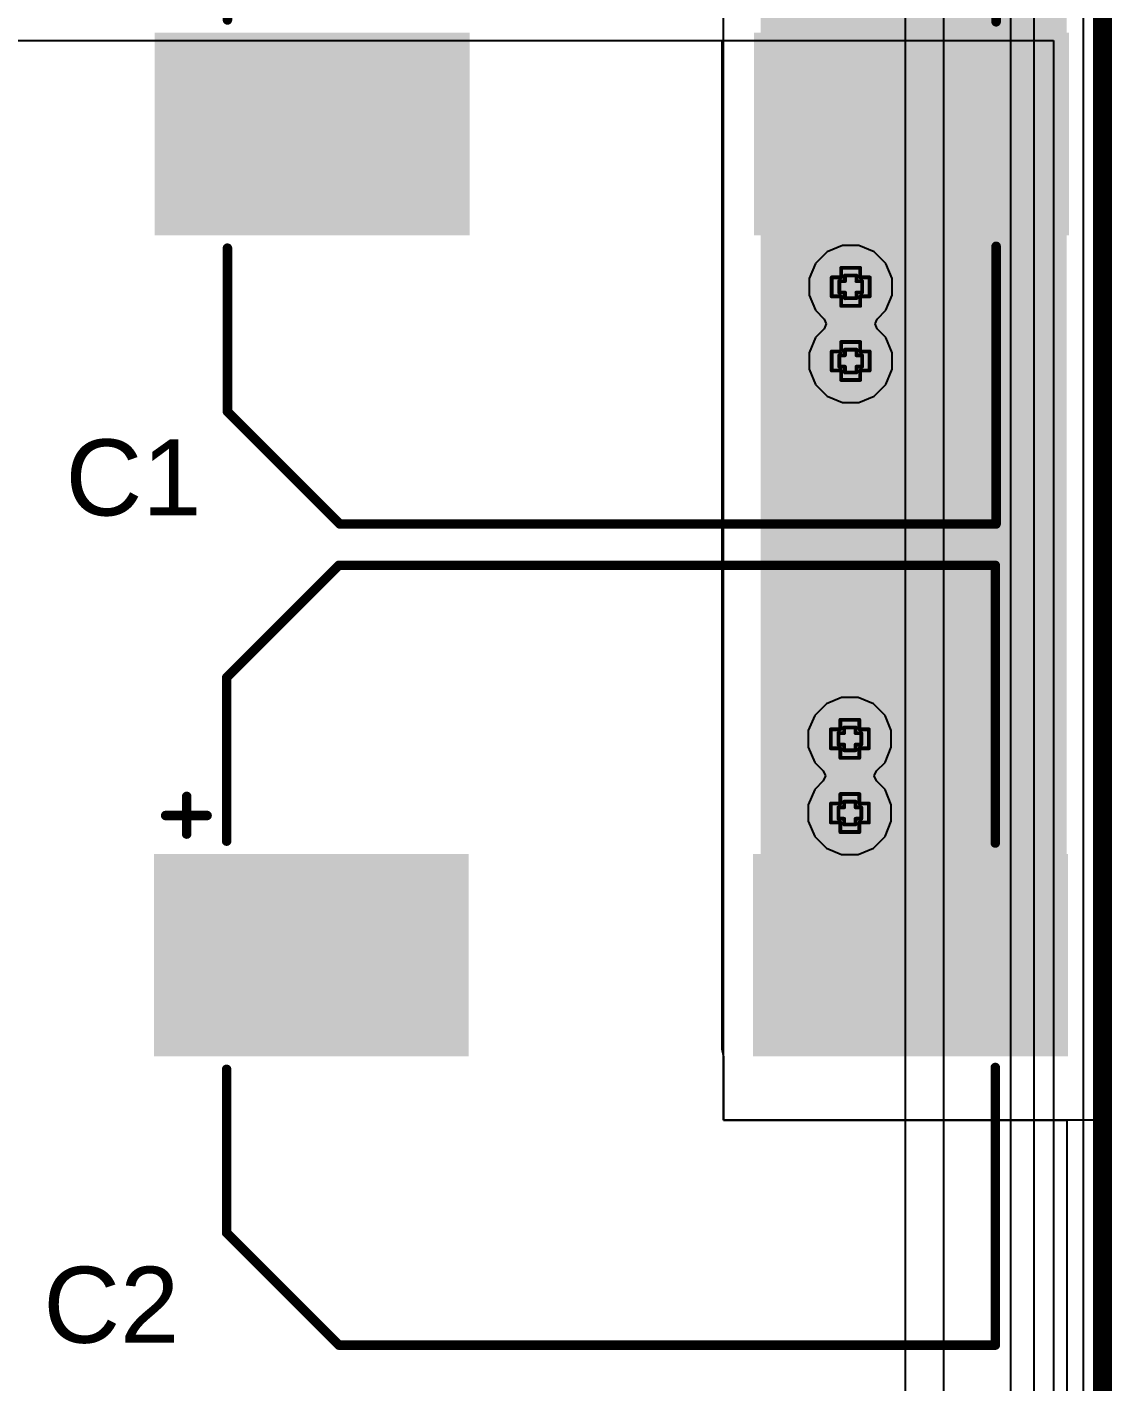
# Model space of a CAD drawing. Header units: inches. Extents: x -3 to 5259, y -3 to 5282.
# Drawn here: x 132.92 to 147.4, y 62.72 to 80.82 of the extents above; entities that cross this region are included whole.
import ezdxf

# ---------------------------------------------------------------- set-up
doc = ezdxf.new("R2010")
doc.units = ezdxf.units.IN
for name, color, linetype in [('Board Outline', 216, 'Continuous'), ('Bottom Layer', 5, 'Continuous'), ('Bottom Solder', 6, 'Continuous'), ('Drill Drawing', 1, 'Continuous'), ('Layer 1', 16, 'Continuous'), ('Layer 2', 76, 'Continuous'), ('Top Layer', 1, 'Continuous'), ('Top Overlay', 2, 'Continuous'), ('Top Paste', 8, 'Continuous'), ('Top Solder', 216, 'Continuous'), ('Via Holes', 16, 'Continuous')]:
    doc.layers.add(name, color=color, linetype=linetype)
doc.styles.add('Arial', font='', dxfattribs={"height": 0.2})
doc.styles.get('Arial').set_extended_font_data('Arial')

# ---------------------------------------------------------------- blocks, each defined once
blk = doc.blocks.new('UCD_220_F_10__D___281')
at = {"layer": 'Top Layer'}
for points in [[(-6, 1.25), (-2, 1.25), (-2, -1.25), (-6, -1.25)], [(2, 1.25), (6, 1.25), (6, -1.25), (2, -1.25)]]:
    blk.add_hatch(color=1, dxfattribs=at).paths.add_polyline_path(points)
at = {"layer": 'Top Paste'}
for points in [[(-6, 1.25), (-2, 1.25), (-2, -1.25), (-6, -1.25)], [(2, 1.25), (6, 1.25), (6, -1.25), (2, -1.25)]]:
    blk.add_hatch(color=8, dxfattribs=at).paths.add_polyline_path(points)
at = {"layer": 'Top Solder'}
for points in [[(-6.102, 1.352), (-1.898, 1.352), (-1.898, -1.352), (-6.102, -1.352)], [(1.898, 1.352), (6.102, 1.352), (6.102, -1.352), (1.898, -1.352)]]:
    blk.add_hatch(color=216, dxfattribs=at).paths.add_polyline_path(points)
at = {"layer": 'Top Overlay'}
for points in [[(-5.131, 3.708, 0.127, 0.127, 0), (-3.632, 5.207, 0.127, 0.127, 0)], [(-3.632, 5.207, 0.127, 0.127, 0), (5.131, 5.207, 0.127, 0.127, 0)], [(5.131, 1.499, 0.127, 0.127, 0), (5.131, 5.207, 0.127, 0.127, 0)], [(-5.131, 1.524, 0.127, 0.127, 0), (-5.131, 3.708, 0.127, 0.127, 0)], [(-5.664, 1.618, 0.127, 0.127, 0), (-5.664, 2.121, 0.127, 0.127, 0)], [(-5.946, 1.866, 0.127, 0.127, 0), (-5.392, 1.866, 0.127, 0.127, 0)], [(5.131, -5.207, 0.127, 0.127, 0), (5.131, -1.499, 0.127, 0.127, 0)], [(-5.131, -3.708, 0.127, 0.127, 0), (-5.131, -1.524, 0.127, 0.127, 0)], [(-5.131, -3.708, 0.127, 0.127, 0), (-3.632, -5.207, 0.127, 0.127, 0)], [(-3.632, -5.207, 0.127, 0.127, 0), (5.131, -5.207, 0.127, 0.127, 0)]]:
    blk.add_lwpolyline(points, format="xyseb", dxfattribs=at)
for points in [[(-3.664, 5.207, 0.0635, 0.0635, 1), (-3.6, 5.207, 0.0635, 0.0635, 1)], [(-3.664, 5.207, 0.0635, 0.0635, 1), (-3.6, 5.207, 0.0635, 0.0635, 1)], [(5.099, 5.207, 0.0635, 0.0635, 1), (5.163, 5.207, 0.0635, 0.0635, 1)], [(5.099, 5.207, 0.0635, 0.0635, 1), (5.163, 5.207, 0.0635, 0.0635, 1)], [(-5.163, 3.708, 0.0635, 0.0635, 1), (-5.099, 3.708, 0.0635, 0.0635, 1)], [(-5.163, 3.708, 0.0635, 0.0635, 1), (-5.099, 3.708, 0.0635, 0.0635, 1)], [(-5.696, 2.121, 0.0635, 0.0635, 1), (-5.632, 2.121, 0.0635, 0.0635, 1)], [(-5.977, 1.866, 0.0635, 0.0635, 1), (-5.914, 1.866, 0.0635, 0.0635, 1)], [(-5.424, 1.866, 0.0635, 0.0635, 1), (-5.36, 1.866, 0.0635, 0.0635, 1)], [(-5.696, 1.618, 0.0635, 0.0635, 1), (-5.632, 1.618, 0.0635, 0.0635, 1)], [(-5.163, 1.524, 0.0635, 0.0635, 1), (-5.099, 1.524, 0.0635, 0.0635, 1)], [(5.099, 1.499, 0.0635, 0.0635, 1), (5.163, 1.499, 0.0635, 0.0635, 1)], [(5.099, -1.499, 0.0635, 0.0635, 1), (5.163, -1.499, 0.0635, 0.0635, 1)], [(-5.163, -1.524, 0.0635, 0.0635, 1), (-5.099, -1.524, 0.0635, 0.0635, 1)], [(-5.163, -3.708, 0.0635, 0.0635, 1), (-5.099, -3.708, 0.0635, 0.0635, 1)], [(-5.163, -3.708, 0.0635, 0.0635, 1), (-5.099, -3.708, 0.0635, 0.0635, 1)], [(-3.664, -5.207, 0.0635, 0.0635, 1), (-3.6, -5.207, 0.0635, 0.0635, 1)], [(-3.664, -5.207, 0.0635, 0.0635, 1), (-3.6, -5.207, 0.0635, 0.0635, 1)], [(5.099, -5.207, 0.0635, 0.0635, 1), (5.163, -5.207, 0.0635, 0.0635, 1)], [(5.099, -5.207, 0.0635, 0.0635, 1), (5.163, -5.207, 0.0635, 0.0635, 1)]]:
    blk.add_lwpolyline(points, format="xyseb", close=True, dxfattribs=at)
blk = doc.blocks.new('UCD_220_F_10__D___282')
at = {"layer": 'Top Layer'}
for points in [[(-6, 1.25), (-2, 1.25), (-2, -1.25), (-6, -1.25)], [(2, 1.25), (6, 1.25), (6, -1.25), (2, -1.25)]]:
    blk.add_hatch(color=1, dxfattribs=at).paths.add_polyline_path(points)
at = {"layer": 'Top Paste'}
for points in [[(-6, 1.25), (-2, 1.25), (-2, -1.25), (-6, -1.25)], [(2, 1.25), (6, 1.25), (6, -1.25), (2, -1.25)]]:
    blk.add_hatch(color=8, dxfattribs=at).paths.add_polyline_path(points)
at = {"layer": 'Top Solder'}
for points in [[(-6.102, 1.352), (-1.898, 1.352), (-1.898, -1.352), (-6.102, -1.352)], [(1.898, 1.352), (6.102, 1.352), (6.102, -1.352), (1.898, -1.352)]]:
    blk.add_hatch(color=216, dxfattribs=at).paths.add_polyline_path(points)
at = {"layer": 'Top Overlay'}
for points in [[(-5.131, 3.708, 0.127, 0.127, 0), (-3.632, 5.207, 0.127, 0.127, 0)], [(-3.632, 5.207, 0.127, 0.127, 0), (5.131, 5.207, 0.127, 0.127, 0)], [(5.131, 1.499, 0.127, 0.127, 0), (5.131, 5.207, 0.127, 0.127, 0)], [(-5.131, 1.524, 0.127, 0.127, 0), (-5.131, 3.708, 0.127, 0.127, 0)], [(-5.664, 1.618, 0.127, 0.127, 0), (-5.664, 2.121, 0.127, 0.127, 0)], [(-5.946, 1.866, 0.127, 0.127, 0), (-5.392, 1.866, 0.127, 0.127, 0)], [(5.131, -5.207, 0.127, 0.127, 0), (5.131, -1.499, 0.127, 0.127, 0)], [(-5.131, -3.708, 0.127, 0.127, 0), (-5.131, -1.524, 0.127, 0.127, 0)], [(-5.131, -3.708, 0.127, 0.127, 0), (-3.632, -5.207, 0.127, 0.127, 0)], [(-3.632, -5.207, 0.127, 0.127, 0), (5.131, -5.207, 0.127, 0.127, 0)]]:
    blk.add_lwpolyline(points, format="xyseb", dxfattribs=at)
for points in [[(-3.664, 5.207, 0.0635, 0.0635, 1), (-3.6, 5.207, 0.0635, 0.0635, 1)], [(-3.664, 5.207, 0.0635, 0.0635, 1), (-3.6, 5.207, 0.0635, 0.0635, 1)], [(5.099, 5.207, 0.0635, 0.0635, 1), (5.163, 5.207, 0.0635, 0.0635, 1)], [(5.099, 5.207, 0.0635, 0.0635, 1), (5.163, 5.207, 0.0635, 0.0635, 1)], [(-5.163, 3.708, 0.0635, 0.0635, 1), (-5.099, 3.708, 0.0635, 0.0635, 1)], [(-5.163, 3.708, 0.0635, 0.0635, 1), (-5.099, 3.708, 0.0635, 0.0635, 1)], [(-5.696, 2.121, 0.0635, 0.0635, 1), (-5.632, 2.121, 0.0635, 0.0635, 1)], [(-5.977, 1.866, 0.0635, 0.0635, 1), (-5.914, 1.866, 0.0635, 0.0635, 1)], [(-5.424, 1.866, 0.0635, 0.0635, 1), (-5.36, 1.866, 0.0635, 0.0635, 1)], [(-5.696, 1.618, 0.0635, 0.0635, 1), (-5.632, 1.618, 0.0635, 0.0635, 1)], [(-5.163, 1.524, 0.0635, 0.0635, 1), (-5.099, 1.524, 0.0635, 0.0635, 1)], [(5.099, 1.499, 0.0635, 0.0635, 1), (5.163, 1.499, 0.0635, 0.0635, 1)], [(5.099, -1.499, 0.0635, 0.0635, 1), (5.163, -1.499, 0.0635, 0.0635, 1)], [(-5.163, -1.524, 0.0635, 0.0635, 1), (-5.099, -1.524, 0.0635, 0.0635, 1)], [(-5.163, -3.708, 0.0635, 0.0635, 1), (-5.099, -3.708, 0.0635, 0.0635, 1)], [(-5.163, -3.708, 0.0635, 0.0635, 1), (-5.099, -3.708, 0.0635, 0.0635, 1)], [(-3.664, -5.207, 0.0635, 0.0635, 1), (-3.6, -5.207, 0.0635, 0.0635, 1)], [(-3.664, -5.207, 0.0635, 0.0635, 1), (-3.6, -5.207, 0.0635, 0.0635, 1)], [(5.099, -5.207, 0.0635, 0.0635, 1), (5.163, -5.207, 0.0635, 0.0635, 1)], [(5.099, -5.207, 0.0635, 0.0635, 1), (5.163, -5.207, 0.0635, 0.0635, 1)]]:
    blk.add_lwpolyline(points, format="xyseb", close=True, dxfattribs=at)

msp = doc.modelspace()

# ---------------------------------------------------------------- hatches: boundary and pattern name
at = {"layer": 'Bottom Layer'}
h = msp.add_hatch(color=5, dxfattribs=at)
edge = h.paths.add_edge_path()
edge.add_arc((143.917, 77.348), 0.3, 0, 360)
h = msp.add_hatch(color=5, dxfattribs=at)
edge = h.paths.add_edge_path()
edge.add_arc((143.917, 76.358), 0.3, 0, 360)
h = msp.add_hatch(color=5, dxfattribs=at)
edge = h.paths.add_edge_path()
edge.add_arc((143.906, 71.312), 0.3, 0, 360)
h = msp.add_hatch(color=5, dxfattribs=at)
edge = h.paths.add_edge_path()
edge.add_arc((143.906, 70.321), 0.3, 0, 360)
at = {"layer": 'Bottom Solder'}
h = msp.add_hatch(color=6, dxfattribs=at)
edge = h.paths.add_edge_path()
edge.add_arc((143.917, 77.348), 0.402, 0, 360)
h = msp.add_hatch(color=6, dxfattribs=at)
edge = h.paths.add_edge_path()
edge.add_arc((143.917, 76.358), 0.402, 0, 360)
h = msp.add_hatch(color=6, dxfattribs=at)
edge = h.paths.add_edge_path()
edge.add_arc((143.906, 71.312), 0.402, 0, 360)
h = msp.add_hatch(color=6, dxfattribs=at)
edge = h.paths.add_edge_path()
edge.add_arc((143.906, 70.321), 0.402, 0, 360)
at = {"layer": 'Layer 1'}
h = msp.add_hatch(color=16, dxfattribs=at)
edge = h.paths.add_edge_path()
edge.add_arc((143.917, 77.348), 0.3, 0, 360)
h = msp.add_hatch(color=16, dxfattribs=at)
edge = h.paths.add_edge_path()
edge.add_arc((143.917, 76.358), 0.3, 0, 360)
h = msp.add_hatch(color=16, dxfattribs=at)
edge = h.paths.add_edge_path()
edge.add_arc((143.906, 71.312), 0.3, 0, 360)
h = msp.add_hatch(color=16, dxfattribs=at)
edge = h.paths.add_edge_path()
edge.add_arc((143.906, 70.321), 0.3, 0, 360)
at = {"layer": 'Layer 2'}
h = msp.add_hatch(color=76, dxfattribs=at)
edge = h.paths.add_edge_path()
edge.add_arc((143.917, 77.348), 0.3, 0, 360)
h = msp.add_hatch(color=76, dxfattribs=at)
edge = h.paths.add_edge_path()
edge.add_arc((143.917, 76.358), 0.3, 0, 360)
h = msp.add_hatch(color=76, dxfattribs=at)
edge = h.paths.add_edge_path()
edge.add_arc((143.906, 71.312), 0.3, 0, 360)
h = msp.add_hatch(color=76, dxfattribs=at)
edge = h.paths.add_edge_path()
edge.add_arc((143.906, 70.321), 0.3, 0, 360)
at = {"layer": 'Top Layer'}
msp.add_hatch(color=1, dxfattribs=at).paths.add_polyline_path([(142.717, 67.172), (146.802, 67.172), (146.802, 93.778), (142.717, 93.778)])
h = msp.add_hatch(color=1, dxfattribs=at)
edge = h.paths.add_edge_path()
edge.add_arc((143.917, 77.348), 0.3, 0, 360)
h = msp.add_hatch(color=1, dxfattribs=at)
edge = h.paths.add_edge_path()
edge.add_arc((143.917, 76.358), 0.3, 0, 360)
h = msp.add_hatch(color=1, dxfattribs=at)
edge = h.paths.add_edge_path()
edge.add_arc((143.906, 71.312), 0.3, 0, 360)
h = msp.add_hatch(color=1, dxfattribs=at)
edge = h.paths.add_edge_path()
edge.add_arc((143.906, 70.321), 0.3, 0, 360)
at = {"layer": 'Top Solder'}
h = msp.add_hatch(color=216, dxfattribs=at)
edge = h.paths.add_edge_path()
edge.add_arc((143.917, 77.348), 0.402, 0, 360)
h = msp.add_hatch(color=216, dxfattribs=at)
edge = h.paths.add_edge_path()
edge.add_arc((143.917, 76.358), 0.402, 0, 360)
h = msp.add_hatch(color=216, dxfattribs=at)
edge = h.paths.add_edge_path()
edge.add_arc((143.906, 71.312), 0.402, 0, 360)
h = msp.add_hatch(color=216, dxfattribs=at)
edge = h.paths.add_edge_path()
edge.add_arc((143.906, 70.321), 0.402, 0, 360)
at = {"layer": 'Via Holes'}
h = msp.add_hatch(color=7, dxfattribs=at)
edge = h.paths.add_edge_path()
edge.add_arc((143.917, 77.348), 0.15, 0, 360)
h = msp.add_hatch(color=7, dxfattribs=at)
edge = h.paths.add_edge_path()
edge.add_arc((143.917, 76.358), 0.15, 0, 360)
h = msp.add_hatch(color=7, dxfattribs=at)
edge = h.paths.add_edge_path()
edge.add_arc((143.906, 71.312), 0.15, 0, 360)
h = msp.add_hatch(color=7, dxfattribs=at)
edge = h.paths.add_edge_path()
edge.add_arc((143.906, 70.321), 0.15, 0, 360)

# ---------------------------------------------------------------- linework, layer by layer
at = {"layer": 'Board Outline'}
msp.add_lwpolyline([(147.278, -2.722, 0.254, 0.254, 0), (147.278, 107.278, 0.254, 0.254, 0)], format="xyseb", dxfattribs=at)
at = {"layer": 'Bottom Layer'}
for p, q in [((146.362, 99.407), (146.362, 5.17)), ((146.05, 99.196), (146.05, 5.375))]:
    msp.add_line(p, q, dxfattribs=at)
at = {"layer": 'Drill Drawing'}
for points in [[(143.79, 77.475, 0.0508, 0.0508, 0), (143.79, 77.602, 0.0508, 0.0508, 0)], [(143.79, 77.602, 0.0508, 0.0508, 0), (144.044, 77.602, 0.0508, 0.0508, 0)], [(144.044, 77.475, 0.0508, 0.0508, 0), (144.044, 77.602, 0.0508, 0.0508, 0)], [(143.663, 77.221, 0.0508, 0.0508, 0), (143.663, 77.475, 0.0508, 0.0508, 0)], [(143.663, 77.475, 0.0508, 0.0508, 0), (143.79, 77.475, 0.0508, 0.0508, 0)], [(143.765, 77.272, 0.0508, 0.0508, 0), (143.765, 77.425, 0.0508, 0.0508, 0)], [(143.765, 77.425, 0.0508, 0.0508, 0), (143.841, 77.425, 0.0508, 0.0508, 0)], [(143.841, 77.425, 0.0508, 0.0508, 0), (143.841, 77.501, 0.0508, 0.0508, 0)], [(143.841, 77.501, 0.0508, 0.0508, 0), (143.994, 77.501, 0.0508, 0.0508, 0)], [(143.994, 77.425, 0.0508, 0.0508, 0), (143.994, 77.501, 0.0508, 0.0508, 0)], [(143.994, 77.425, 0.0508, 0.0508, 0), (144.07, 77.425, 0.0508, 0.0508, 0)], [(144.044, 77.475, 0.0508, 0.0508, 0), (144.171, 77.475, 0.0508, 0.0508, 0)], [(144.07, 77.272, 0.0508, 0.0508, 0), (144.07, 77.425, 0.0508, 0.0508, 0)], [(144.171, 77.221, 0.0508, 0.0508, 0), (144.171, 77.475, 0.0508, 0.0508, 0)], [(143.765, 77.272, 0.0508, 0.0508, 0), (143.841, 77.272, 0.0508, 0.0508, 0)], [(143.841, 77.196, 0.0508, 0.0508, 0), (143.841, 77.272, 0.0508, 0.0508, 0)], [(143.994, 77.272, 0.0508, 0.0508, 0), (144.07, 77.272, 0.0508, 0.0508, 0)], [(143.994, 77.196, 0.0508, 0.0508, 0), (143.994, 77.272, 0.0508, 0.0508, 0)], [(143.663, 77.221, 0.0508, 0.0508, 0), (143.79, 77.221, 0.0508, 0.0508, 0)], [(143.79, 77.094, 0.0508, 0.0508, 0), (143.79, 77.221, 0.0508, 0.0508, 0)], [(143.79, 77.094, 0.0508, 0.0508, 0), (144.044, 77.094, 0.0508, 0.0508, 0)], [(143.841, 77.196, 0.0508, 0.0508, 0), (143.994, 77.196, 0.0508, 0.0508, 0)], [(144.044, 77.221, 0.0508, 0.0508, 0), (144.171, 77.221, 0.0508, 0.0508, 0)], [(144.044, 77.094, 0.0508, 0.0508, 0), (144.044, 77.221, 0.0508, 0.0508, 0)], [(143.79, 76.485, 0.0508, 0.0508, 0), (143.79, 76.612, 0.0508, 0.0508, 0)], [(143.79, 76.612, 0.0508, 0.0508, 0), (144.044, 76.612, 0.0508, 0.0508, 0)], [(144.044, 76.485, 0.0508, 0.0508, 0), (144.044, 76.612, 0.0508, 0.0508, 0)], [(143.663, 76.231, 0.0508, 0.0508, 0), (143.663, 76.485, 0.0508, 0.0508, 0)], [(143.663, 76.485, 0.0508, 0.0508, 0), (143.79, 76.485, 0.0508, 0.0508, 0)], [(143.765, 76.282, 0.0508, 0.0508, 0), (143.765, 76.434, 0.0508, 0.0508, 0)], [(143.765, 76.434, 0.0508, 0.0508, 0), (143.841, 76.434, 0.0508, 0.0508, 0)], [(143.841, 76.434, 0.0508, 0.0508, 0), (143.841, 76.51, 0.0508, 0.0508, 0)], [(143.841, 76.51, 0.0508, 0.0508, 0), (143.994, 76.51, 0.0508, 0.0508, 0)], [(143.994, 76.434, 0.0508, 0.0508, 0), (143.994, 76.51, 0.0508, 0.0508, 0)], [(143.994, 76.434, 0.0508, 0.0508, 0), (144.07, 76.434, 0.0508, 0.0508, 0)], [(144.044, 76.485, 0.0508, 0.0508, 0), (144.171, 76.485, 0.0508, 0.0508, 0)], [(144.07, 76.282, 0.0508, 0.0508, 0), (144.07, 76.434, 0.0508, 0.0508, 0)], [(144.171, 76.231, 0.0508, 0.0508, 0), (144.171, 76.485, 0.0508, 0.0508, 0)], [(143.663, 76.231, 0.0508, 0.0508, 0), (143.79, 76.231, 0.0508, 0.0508, 0)], [(143.765, 76.282, 0.0508, 0.0508, 0), (143.841, 76.282, 0.0508, 0.0508, 0)], [(143.79, 76.104, 0.0508, 0.0508, 0), (143.79, 76.231, 0.0508, 0.0508, 0)], [(143.841, 76.205, 0.0508, 0.0508, 0), (143.841, 76.282, 0.0508, 0.0508, 0)], [(143.841, 76.205, 0.0508, 0.0508, 0), (143.994, 76.205, 0.0508, 0.0508, 0)], [(143.994, 76.282, 0.0508, 0.0508, 0), (144.07, 76.282, 0.0508, 0.0508, 0)], [(143.994, 76.205, 0.0508, 0.0508, 0), (143.994, 76.282, 0.0508, 0.0508, 0)], [(144.044, 76.231, 0.0508, 0.0508, 0), (144.171, 76.231, 0.0508, 0.0508, 0)], [(144.044, 76.104, 0.0508, 0.0508, 0), (144.044, 76.231, 0.0508, 0.0508, 0)], [(143.79, 76.104, 0.0508, 0.0508, 0), (144.044, 76.104, 0.0508, 0.0508, 0)], [(143.779, 71.439, 0.0508, 0.0508, 0), (143.779, 71.566, 0.0508, 0.0508, 0)], [(143.779, 71.566, 0.0508, 0.0508, 0), (144.033, 71.566, 0.0508, 0.0508, 0)], [(143.83, 71.388, 0.0508, 0.0508, 0), (143.83, 71.464, 0.0508, 0.0508, 0)], [(143.83, 71.464, 0.0508, 0.0508, 0), (143.983, 71.464, 0.0508, 0.0508, 0)], [(143.983, 71.388, 0.0508, 0.0508, 0), (143.983, 71.464, 0.0508, 0.0508, 0)], [(144.033, 71.439, 0.0508, 0.0508, 0), (144.033, 71.566, 0.0508, 0.0508, 0)], [(143.652, 71.185, 0.0508, 0.0508, 0), (143.652, 71.439, 0.0508, 0.0508, 0)], [(143.652, 71.439, 0.0508, 0.0508, 0), (143.779, 71.439, 0.0508, 0.0508, 0)], [(143.754, 71.235, 0.0508, 0.0508, 0), (143.754, 71.388, 0.0508, 0.0508, 0)], [(143.754, 71.388, 0.0508, 0.0508, 0), (143.83, 71.388, 0.0508, 0.0508, 0)], [(143.983, 71.388, 0.0508, 0.0508, 0), (144.059, 71.388, 0.0508, 0.0508, 0)], [(144.033, 71.439, 0.0508, 0.0508, 0), (144.16, 71.439, 0.0508, 0.0508, 0)], [(144.059, 71.235, 0.0508, 0.0508, 0), (144.059, 71.388, 0.0508, 0.0508, 0)], [(144.16, 71.185, 0.0508, 0.0508, 0), (144.16, 71.439, 0.0508, 0.0508, 0)], [(143.652, 71.185, 0.0508, 0.0508, 0), (143.779, 71.185, 0.0508, 0.0508, 0)], [(143.754, 71.235, 0.0508, 0.0508, 0), (143.83, 71.235, 0.0508, 0.0508, 0)], [(143.779, 71.058, 0.0508, 0.0508, 0), (143.779, 71.185, 0.0508, 0.0508, 0)], [(143.83, 71.159, 0.0508, 0.0508, 0), (143.83, 71.235, 0.0508, 0.0508, 0)], [(143.83, 71.159, 0.0508, 0.0508, 0), (143.983, 71.159, 0.0508, 0.0508, 0)], [(143.983, 71.235, 0.0508, 0.0508, 0), (144.059, 71.235, 0.0508, 0.0508, 0)], [(143.983, 71.159, 0.0508, 0.0508, 0), (143.983, 71.235, 0.0508, 0.0508, 0)], [(144.033, 71.185, 0.0508, 0.0508, 0), (144.16, 71.185, 0.0508, 0.0508, 0)], [(144.033, 71.058, 0.0508, 0.0508, 0), (144.033, 71.185, 0.0508, 0.0508, 0)], [(143.779, 71.058, 0.0508, 0.0508, 0), (144.033, 71.058, 0.0508, 0.0508, 0)], [(143.779, 70.448, 0.0508, 0.0508, 0), (143.779, 70.575, 0.0508, 0.0508, 0)], [(143.779, 70.575, 0.0508, 0.0508, 0), (144.033, 70.575, 0.0508, 0.0508, 0)], [(144.033, 70.448, 0.0508, 0.0508, 0), (144.033, 70.575, 0.0508, 0.0508, 0)], [(143.652, 70.194, 0.0508, 0.0508, 0), (143.652, 70.448, 0.0508, 0.0508, 0)], [(143.652, 70.448, 0.0508, 0.0508, 0), (143.779, 70.448, 0.0508, 0.0508, 0)], [(143.754, 70.245, 0.0508, 0.0508, 0), (143.754, 70.397, 0.0508, 0.0508, 0)], [(143.754, 70.397, 0.0508, 0.0508, 0), (143.83, 70.397, 0.0508, 0.0508, 0)], [(143.83, 70.397, 0.0508, 0.0508, 0), (143.83, 70.473, 0.0508, 0.0508, 0)], [(143.83, 70.473, 0.0508, 0.0508, 0), (143.983, 70.473, 0.0508, 0.0508, 0)], [(143.983, 70.397, 0.0508, 0.0508, 0), (143.983, 70.473, 0.0508, 0.0508, 0)], [(143.983, 70.397, 0.0508, 0.0508, 0), (144.059, 70.397, 0.0508, 0.0508, 0)], [(144.033, 70.448, 0.0508, 0.0508, 0), (144.16, 70.448, 0.0508, 0.0508, 0)], [(144.059, 70.245, 0.0508, 0.0508, 0), (144.059, 70.397, 0.0508, 0.0508, 0)], [(144.16, 70.194, 0.0508, 0.0508, 0), (144.16, 70.448, 0.0508, 0.0508, 0)], [(143.652, 70.194, 0.0508, 0.0508, 0), (143.779, 70.194, 0.0508, 0.0508, 0)], [(143.754, 70.245, 0.0508, 0.0508, 0), (143.83, 70.245, 0.0508, 0.0508, 0)], [(143.779, 70.067, 0.0508, 0.0508, 0), (143.779, 70.194, 0.0508, 0.0508, 0)], [(143.83, 70.169, 0.0508, 0.0508, 0), (143.83, 70.245, 0.0508, 0.0508, 0)], [(143.983, 70.245, 0.0508, 0.0508, 0), (144.059, 70.245, 0.0508, 0.0508, 0)], [(143.983, 70.169, 0.0508, 0.0508, 0), (143.983, 70.245, 0.0508, 0.0508, 0)], [(144.033, 70.194, 0.0508, 0.0508, 0), (144.16, 70.194, 0.0508, 0.0508, 0)], [(144.033, 70.067, 0.0508, 0.0508, 0), (144.033, 70.194, 0.0508, 0.0508, 0)], [(143.779, 70.067, 0.0508, 0.0508, 0), (144.033, 70.067, 0.0508, 0.0508, 0)], [(143.83, 70.169, 0.0508, 0.0508, 0), (143.983, 70.169, 0.0508, 0.0508, 0)]]:
    msp.add_lwpolyline(points, format="xyseb", dxfattribs=at)
for points in [[(143.778, 77.602, 0.0254, 0.0254, 1), (143.803, 77.602, 0.0254, 0.0254, 1)], [(143.778, 77.602, 0.0254, 0.0254, 1), (143.803, 77.602, 0.0254, 0.0254, 1)], [(144.032, 77.602, 0.0254, 0.0254, 1), (144.057, 77.602, 0.0254, 0.0254, 1)], [(144.032, 77.602, 0.0254, 0.0254, 1), (144.057, 77.602, 0.0254, 0.0254, 1)], [(143.651, 77.475, 0.0254, 0.0254, 1), (143.676, 77.475, 0.0254, 0.0254, 1)], [(143.651, 77.475, 0.0254, 0.0254, 1), (143.676, 77.475, 0.0254, 0.0254, 1)], [(143.752, 77.425, 0.0254, 0.0254, 1), (143.778, 77.425, 0.0254, 0.0254, 1)], [(143.752, 77.425, 0.0254, 0.0254, 1), (143.778, 77.425, 0.0254, 0.0254, 1)], [(143.778, 77.475, 0.0254, 0.0254, 1), (143.803, 77.475, 0.0254, 0.0254, 1)], [(143.778, 77.475, 0.0254, 0.0254, 1), (143.803, 77.475, 0.0254, 0.0254, 1)], [(143.828, 77.501, 0.0254, 0.0254, 1), (143.854, 77.501, 0.0254, 0.0254, 1)], [(143.828, 77.501, 0.0254, 0.0254, 1), (143.854, 77.501, 0.0254, 0.0254, 1)], [(143.828, 77.425, 0.0254, 0.0254, 1), (143.854, 77.425, 0.0254, 0.0254, 1)], [(143.828, 77.425, 0.0254, 0.0254, 1), (143.854, 77.425, 0.0254, 0.0254, 1)], [(143.981, 77.501, 0.0254, 0.0254, 1), (144.006, 77.501, 0.0254, 0.0254, 1)], [(143.981, 77.501, 0.0254, 0.0254, 1), (144.006, 77.501, 0.0254, 0.0254, 1)], [(143.981, 77.425, 0.0254, 0.0254, 1), (144.006, 77.425, 0.0254, 0.0254, 1)], [(143.981, 77.425, 0.0254, 0.0254, 1), (144.006, 77.425, 0.0254, 0.0254, 1)], [(144.032, 77.475, 0.0254, 0.0254, 1), (144.057, 77.475, 0.0254, 0.0254, 1)], [(144.032, 77.475, 0.0254, 0.0254, 1), (144.057, 77.475, 0.0254, 0.0254, 1)], [(144.057, 77.425, 0.0254, 0.0254, 1), (144.082, 77.425, 0.0254, 0.0254, 1)], [(144.057, 77.425, 0.0254, 0.0254, 1), (144.082, 77.425, 0.0254, 0.0254, 1)], [(144.159, 77.475, 0.0254, 0.0254, 1), (144.184, 77.475, 0.0254, 0.0254, 1)], [(144.159, 77.475, 0.0254, 0.0254, 1), (144.184, 77.475, 0.0254, 0.0254, 1)], [(143.752, 77.272, 0.0254, 0.0254, 1), (143.778, 77.272, 0.0254, 0.0254, 1)], [(143.752, 77.272, 0.0254, 0.0254, 1), (143.778, 77.272, 0.0254, 0.0254, 1)], [(143.828, 77.272, 0.0254, 0.0254, 1), (143.854, 77.272, 0.0254, 0.0254, 1)], [(143.828, 77.272, 0.0254, 0.0254, 1), (143.854, 77.272, 0.0254, 0.0254, 1)], [(143.981, 77.272, 0.0254, 0.0254, 1), (144.006, 77.272, 0.0254, 0.0254, 1)], [(143.981, 77.272, 0.0254, 0.0254, 1), (144.006, 77.272, 0.0254, 0.0254, 1)], [(144.057, 77.272, 0.0254, 0.0254, 1), (144.082, 77.272, 0.0254, 0.0254, 1)], [(144.057, 77.272, 0.0254, 0.0254, 1), (144.082, 77.272, 0.0254, 0.0254, 1)], [(143.651, 77.221, 0.0254, 0.0254, 1), (143.676, 77.221, 0.0254, 0.0254, 1)], [(143.651, 77.221, 0.0254, 0.0254, 1), (143.676, 77.221, 0.0254, 0.0254, 1)], [(143.778, 77.221, 0.0254, 0.0254, 1), (143.803, 77.221, 0.0254, 0.0254, 1)], [(143.778, 77.221, 0.0254, 0.0254, 1), (143.803, 77.221, 0.0254, 0.0254, 1)], [(143.778, 77.094, 0.0254, 0.0254, 1), (143.803, 77.094, 0.0254, 0.0254, 1)], [(143.778, 77.094, 0.0254, 0.0254, 1), (143.803, 77.094, 0.0254, 0.0254, 1)], [(143.828, 77.196, 0.0254, 0.0254, 1), (143.854, 77.196, 0.0254, 0.0254, 1)], [(143.828, 77.196, 0.0254, 0.0254, 1), (143.854, 77.196, 0.0254, 0.0254, 1)], [(143.981, 77.196, 0.0254, 0.0254, 1), (144.006, 77.196, 0.0254, 0.0254, 1)], [(143.981, 77.196, 0.0254, 0.0254, 1), (144.006, 77.196, 0.0254, 0.0254, 1)], [(144.032, 77.221, 0.0254, 0.0254, 1), (144.057, 77.221, 0.0254, 0.0254, 1)], [(144.032, 77.221, 0.0254, 0.0254, 1), (144.057, 77.221, 0.0254, 0.0254, 1)], [(144.032, 77.094, 0.0254, 0.0254, 1), (144.057, 77.094, 0.0254, 0.0254, 1)], [(144.032, 77.094, 0.0254, 0.0254, 1), (144.057, 77.094, 0.0254, 0.0254, 1)], [(144.159, 77.221, 0.0254, 0.0254, 1), (144.184, 77.221, 0.0254, 0.0254, 1)], [(144.159, 77.221, 0.0254, 0.0254, 1), (144.184, 77.221, 0.0254, 0.0254, 1)], [(143.778, 76.612, 0.0254, 0.0254, 1), (143.803, 76.612, 0.0254, 0.0254, 1)], [(143.778, 76.612, 0.0254, 0.0254, 1), (143.803, 76.612, 0.0254, 0.0254, 1)], [(144.032, 76.612, 0.0254, 0.0254, 1), (144.057, 76.612, 0.0254, 0.0254, 1)], [(144.032, 76.612, 0.0254, 0.0254, 1), (144.057, 76.612, 0.0254, 0.0254, 1)], [(143.651, 76.485, 0.0254, 0.0254, 1), (143.676, 76.485, 0.0254, 0.0254, 1)], [(143.651, 76.485, 0.0254, 0.0254, 1), (143.676, 76.485, 0.0254, 0.0254, 1)], [(143.752, 76.434, 0.0254, 0.0254, 1), (143.778, 76.434, 0.0254, 0.0254, 1)], [(143.752, 76.434, 0.0254, 0.0254, 1), (143.778, 76.434, 0.0254, 0.0254, 1)], [(143.778, 76.485, 0.0254, 0.0254, 1), (143.803, 76.485, 0.0254, 0.0254, 1)], [(143.778, 76.485, 0.0254, 0.0254, 1), (143.803, 76.485, 0.0254, 0.0254, 1)], [(143.828, 76.51, 0.0254, 0.0254, 1), (143.854, 76.51, 0.0254, 0.0254, 1)], [(143.828, 76.51, 0.0254, 0.0254, 1), (143.854, 76.51, 0.0254, 0.0254, 1)], [(143.828, 76.434, 0.0254, 0.0254, 1), (143.854, 76.434, 0.0254, 0.0254, 1)], [(143.828, 76.434, 0.0254, 0.0254, 1), (143.854, 76.434, 0.0254, 0.0254, 1)], [(143.981, 76.51, 0.0254, 0.0254, 1), (144.006, 76.51, 0.0254, 0.0254, 1)], [(143.981, 76.51, 0.0254, 0.0254, 1), (144.006, 76.51, 0.0254, 0.0254, 1)], [(143.981, 76.434, 0.0254, 0.0254, 1), (144.006, 76.434, 0.0254, 0.0254, 1)], [(143.981, 76.434, 0.0254, 0.0254, 1), (144.006, 76.434, 0.0254, 0.0254, 1)], [(144.032, 76.485, 0.0254, 0.0254, 1), (144.057, 76.485, 0.0254, 0.0254, 1)], [(144.032, 76.485, 0.0254, 0.0254, 1), (144.057, 76.485, 0.0254, 0.0254, 1)], [(144.057, 76.434, 0.0254, 0.0254, 1), (144.082, 76.434, 0.0254, 0.0254, 1)], [(144.057, 76.434, 0.0254, 0.0254, 1), (144.082, 76.434, 0.0254, 0.0254, 1)], [(144.159, 76.485, 0.0254, 0.0254, 1), (144.184, 76.485, 0.0254, 0.0254, 1)], [(144.159, 76.485, 0.0254, 0.0254, 1), (144.184, 76.485, 0.0254, 0.0254, 1)], [(143.651, 76.231, 0.0254, 0.0254, 1), (143.676, 76.231, 0.0254, 0.0254, 1)], [(143.651, 76.231, 0.0254, 0.0254, 1), (143.676, 76.231, 0.0254, 0.0254, 1)], [(143.752, 76.282, 0.0254, 0.0254, 1), (143.778, 76.282, 0.0254, 0.0254, 1)], [(143.752, 76.282, 0.0254, 0.0254, 1), (143.778, 76.282, 0.0254, 0.0254, 1)], [(143.778, 76.231, 0.0254, 0.0254, 1), (143.803, 76.231, 0.0254, 0.0254, 1)], [(143.778, 76.231, 0.0254, 0.0254, 1), (143.803, 76.231, 0.0254, 0.0254, 1)], [(143.828, 76.282, 0.0254, 0.0254, 1), (143.854, 76.282, 0.0254, 0.0254, 1)], [(143.828, 76.282, 0.0254, 0.0254, 1), (143.854, 76.282, 0.0254, 0.0254, 1)], [(143.828, 76.205, 0.0254, 0.0254, 1), (143.854, 76.205, 0.0254, 0.0254, 1)], [(143.828, 76.205, 0.0254, 0.0254, 1), (143.854, 76.205, 0.0254, 0.0254, 1)], [(143.981, 76.282, 0.0254, 0.0254, 1), (144.006, 76.282, 0.0254, 0.0254, 1)], [(143.981, 76.282, 0.0254, 0.0254, 1), (144.006, 76.282, 0.0254, 0.0254, 1)], [(143.981, 76.205, 0.0254, 0.0254, 1), (144.006, 76.205, 0.0254, 0.0254, 1)], [(143.981, 76.205, 0.0254, 0.0254, 1), (144.006, 76.205, 0.0254, 0.0254, 1)], [(144.032, 76.231, 0.0254, 0.0254, 1), (144.057, 76.231, 0.0254, 0.0254, 1)], [(144.032, 76.231, 0.0254, 0.0254, 1), (144.057, 76.231, 0.0254, 0.0254, 1)], [(144.057, 76.282, 0.0254, 0.0254, 1), (144.082, 76.282, 0.0254, 0.0254, 1)], [(144.057, 76.282, 0.0254, 0.0254, 1), (144.082, 76.282, 0.0254, 0.0254, 1)], [(144.159, 76.231, 0.0254, 0.0254, 1), (144.184, 76.231, 0.0254, 0.0254, 1)], [(144.159, 76.231, 0.0254, 0.0254, 1), (144.184, 76.231, 0.0254, 0.0254, 1)], [(143.778, 76.104, 0.0254, 0.0254, 1), (143.803, 76.104, 0.0254, 0.0254, 1)], [(143.778, 76.104, 0.0254, 0.0254, 1), (143.803, 76.104, 0.0254, 0.0254, 1)], [(144.032, 76.104, 0.0254, 0.0254, 1), (144.057, 76.104, 0.0254, 0.0254, 1)], [(144.032, 76.104, 0.0254, 0.0254, 1), (144.057, 76.104, 0.0254, 0.0254, 1)], [(143.767, 71.566, 0.0254, 0.0254, 1), (143.792, 71.566, 0.0254, 0.0254, 1)], [(143.767, 71.566, 0.0254, 0.0254, 1), (143.792, 71.566, 0.0254, 0.0254, 1)], [(143.818, 71.464, 0.0254, 0.0254, 1), (143.843, 71.464, 0.0254, 0.0254, 1)], [(143.818, 71.464, 0.0254, 0.0254, 1), (143.843, 71.464, 0.0254, 0.0254, 1)], [(143.97, 71.464, 0.0254, 0.0254, 1), (143.995, 71.464, 0.0254, 0.0254, 1)], [(143.97, 71.464, 0.0254, 0.0254, 1), (143.995, 71.464, 0.0254, 0.0254, 1)], [(144.021, 71.566, 0.0254, 0.0254, 1), (144.046, 71.566, 0.0254, 0.0254, 1)], [(144.021, 71.566, 0.0254, 0.0254, 1), (144.046, 71.566, 0.0254, 0.0254, 1)], [(143.64, 71.439, 0.0254, 0.0254, 1), (143.665, 71.439, 0.0254, 0.0254, 1)], [(143.64, 71.439, 0.0254, 0.0254, 1), (143.665, 71.439, 0.0254, 0.0254, 1)], [(143.741, 71.388, 0.0254, 0.0254, 1), (143.767, 71.388, 0.0254, 0.0254, 1)], [(143.741, 71.388, 0.0254, 0.0254, 1), (143.767, 71.388, 0.0254, 0.0254, 1)], [(143.767, 71.439, 0.0254, 0.0254, 1), (143.792, 71.439, 0.0254, 0.0254, 1)], [(143.767, 71.439, 0.0254, 0.0254, 1), (143.792, 71.439, 0.0254, 0.0254, 1)], [(143.818, 71.388, 0.0254, 0.0254, 1), (143.843, 71.388, 0.0254, 0.0254, 1)], [(143.818, 71.388, 0.0254, 0.0254, 1), (143.843, 71.388, 0.0254, 0.0254, 1)], [(143.97, 71.388, 0.0254, 0.0254, 1), (143.995, 71.388, 0.0254, 0.0254, 1)], [(143.97, 71.388, 0.0254, 0.0254, 1), (143.995, 71.388, 0.0254, 0.0254, 1)], [(144.021, 71.439, 0.0254, 0.0254, 1), (144.046, 71.439, 0.0254, 0.0254, 1)], [(144.021, 71.439, 0.0254, 0.0254, 1), (144.046, 71.439, 0.0254, 0.0254, 1)], [(144.046, 71.388, 0.0254, 0.0254, 1), (144.072, 71.388, 0.0254, 0.0254, 1)], [(144.046, 71.388, 0.0254, 0.0254, 1), (144.072, 71.388, 0.0254, 0.0254, 1)], [(144.148, 71.439, 0.0254, 0.0254, 1), (144.173, 71.439, 0.0254, 0.0254, 1)], [(144.148, 71.439, 0.0254, 0.0254, 1), (144.173, 71.439, 0.0254, 0.0254, 1)], [(143.64, 71.185, 0.0254, 0.0254, 1), (143.665, 71.185, 0.0254, 0.0254, 1)], [(143.64, 71.185, 0.0254, 0.0254, 1), (143.665, 71.185, 0.0254, 0.0254, 1)], [(143.741, 71.235, 0.0254, 0.0254, 1), (143.767, 71.235, 0.0254, 0.0254, 1)], [(143.741, 71.235, 0.0254, 0.0254, 1), (143.767, 71.235, 0.0254, 0.0254, 1)], [(143.767, 71.185, 0.0254, 0.0254, 1), (143.792, 71.185, 0.0254, 0.0254, 1)], [(143.767, 71.185, 0.0254, 0.0254, 1), (143.792, 71.185, 0.0254, 0.0254, 1)], [(143.818, 71.235, 0.0254, 0.0254, 1), (143.843, 71.235, 0.0254, 0.0254, 1)], [(143.818, 71.235, 0.0254, 0.0254, 1), (143.843, 71.235, 0.0254, 0.0254, 1)], [(143.818, 71.159, 0.0254, 0.0254, 1), (143.843, 71.159, 0.0254, 0.0254, 1)], [(143.818, 71.159, 0.0254, 0.0254, 1), (143.843, 71.159, 0.0254, 0.0254, 1)], [(143.97, 71.235, 0.0254, 0.0254, 1), (143.995, 71.235, 0.0254, 0.0254, 1)], [(143.97, 71.235, 0.0254, 0.0254, 1), (143.995, 71.235, 0.0254, 0.0254, 1)], [(143.97, 71.159, 0.0254, 0.0254, 1), (143.995, 71.159, 0.0254, 0.0254, 1)], [(143.97, 71.159, 0.0254, 0.0254, 1), (143.995, 71.159, 0.0254, 0.0254, 1)], [(144.021, 71.185, 0.0254, 0.0254, 1), (144.046, 71.185, 0.0254, 0.0254, 1)], [(144.021, 71.185, 0.0254, 0.0254, 1), (144.046, 71.185, 0.0254, 0.0254, 1)], [(144.046, 71.235, 0.0254, 0.0254, 1), (144.072, 71.235, 0.0254, 0.0254, 1)], [(144.046, 71.235, 0.0254, 0.0254, 1), (144.072, 71.235, 0.0254, 0.0254, 1)], [(144.148, 71.185, 0.0254, 0.0254, 1), (144.173, 71.185, 0.0254, 0.0254, 1)], [(144.148, 71.185, 0.0254, 0.0254, 1), (144.173, 71.185, 0.0254, 0.0254, 1)], [(143.767, 71.058, 0.0254, 0.0254, 1), (143.792, 71.058, 0.0254, 0.0254, 1)], [(143.767, 71.058, 0.0254, 0.0254, 1), (143.792, 71.058, 0.0254, 0.0254, 1)], [(144.021, 71.058, 0.0254, 0.0254, 1), (144.046, 71.058, 0.0254, 0.0254, 1)], [(144.021, 71.058, 0.0254, 0.0254, 1), (144.046, 71.058, 0.0254, 0.0254, 1)], [(143.767, 70.575, 0.0254, 0.0254, 1), (143.792, 70.575, 0.0254, 0.0254, 1)], [(143.767, 70.575, 0.0254, 0.0254, 1), (143.792, 70.575, 0.0254, 0.0254, 1)], [(144.021, 70.575, 0.0254, 0.0254, 1), (144.046, 70.575, 0.0254, 0.0254, 1)], [(144.021, 70.575, 0.0254, 0.0254, 1), (144.046, 70.575, 0.0254, 0.0254, 1)], [(143.64, 70.448, 0.0254, 0.0254, 1), (143.665, 70.448, 0.0254, 0.0254, 1)], [(143.64, 70.448, 0.0254, 0.0254, 1), (143.665, 70.448, 0.0254, 0.0254, 1)], [(143.741, 70.397, 0.0254, 0.0254, 1), (143.767, 70.397, 0.0254, 0.0254, 1)], [(143.741, 70.397, 0.0254, 0.0254, 1), (143.767, 70.397, 0.0254, 0.0254, 1)], [(143.767, 70.448, 0.0254, 0.0254, 1), (143.792, 70.448, 0.0254, 0.0254, 1)], [(143.767, 70.448, 0.0254, 0.0254, 1), (143.792, 70.448, 0.0254, 0.0254, 1)], [(143.818, 70.473, 0.0254, 0.0254, 1), (143.843, 70.473, 0.0254, 0.0254, 1)], [(143.818, 70.473, 0.0254, 0.0254, 1), (143.843, 70.473, 0.0254, 0.0254, 1)], [(143.818, 70.397, 0.0254, 0.0254, 1), (143.843, 70.397, 0.0254, 0.0254, 1)], [(143.818, 70.397, 0.0254, 0.0254, 1), (143.843, 70.397, 0.0254, 0.0254, 1)], [(143.97, 70.473, 0.0254, 0.0254, 1), (143.995, 70.473, 0.0254, 0.0254, 1)], [(143.97, 70.473, 0.0254, 0.0254, 1), (143.995, 70.473, 0.0254, 0.0254, 1)], [(143.97, 70.397, 0.0254, 0.0254, 1), (143.995, 70.397, 0.0254, 0.0254, 1)], [(143.97, 70.397, 0.0254, 0.0254, 1), (143.995, 70.397, 0.0254, 0.0254, 1)], [(144.021, 70.448, 0.0254, 0.0254, 1), (144.046, 70.448, 0.0254, 0.0254, 1)], [(144.021, 70.448, 0.0254, 0.0254, 1), (144.046, 70.448, 0.0254, 0.0254, 1)], [(144.046, 70.397, 0.0254, 0.0254, 1), (144.072, 70.397, 0.0254, 0.0254, 1)], [(144.046, 70.397, 0.0254, 0.0254, 1), (144.072, 70.397, 0.0254, 0.0254, 1)], [(144.148, 70.448, 0.0254, 0.0254, 1), (144.173, 70.448, 0.0254, 0.0254, 1)], [(144.148, 70.448, 0.0254, 0.0254, 1), (144.173, 70.448, 0.0254, 0.0254, 1)], [(143.64, 70.194, 0.0254, 0.0254, 1), (143.665, 70.194, 0.0254, 0.0254, 1)], [(143.64, 70.194, 0.0254, 0.0254, 1), (143.665, 70.194, 0.0254, 0.0254, 1)], [(143.741, 70.245, 0.0254, 0.0254, 1), (143.767, 70.245, 0.0254, 0.0254, 1)], [(143.741, 70.245, 0.0254, 0.0254, 1), (143.767, 70.245, 0.0254, 0.0254, 1)], [(143.767, 70.194, 0.0254, 0.0254, 1), (143.792, 70.194, 0.0254, 0.0254, 1)], [(143.767, 70.194, 0.0254, 0.0254, 1), (143.792, 70.194, 0.0254, 0.0254, 1)], [(143.818, 70.245, 0.0254, 0.0254, 1), (143.843, 70.245, 0.0254, 0.0254, 1)], [(143.818, 70.245, 0.0254, 0.0254, 1), (143.843, 70.245, 0.0254, 0.0254, 1)], [(143.97, 70.245, 0.0254, 0.0254, 1), (143.995, 70.245, 0.0254, 0.0254, 1)], [(143.97, 70.245, 0.0254, 0.0254, 1), (143.995, 70.245, 0.0254, 0.0254, 1)], [(144.021, 70.194, 0.0254, 0.0254, 1), (144.046, 70.194, 0.0254, 0.0254, 1)], [(144.021, 70.194, 0.0254, 0.0254, 1), (144.046, 70.194, 0.0254, 0.0254, 1)], [(144.046, 70.245, 0.0254, 0.0254, 1), (144.072, 70.245, 0.0254, 0.0254, 1)], [(144.046, 70.245, 0.0254, 0.0254, 1), (144.072, 70.245, 0.0254, 0.0254, 1)], [(144.148, 70.194, 0.0254, 0.0254, 1), (144.173, 70.194, 0.0254, 0.0254, 1)], [(144.148, 70.194, 0.0254, 0.0254, 1), (144.173, 70.194, 0.0254, 0.0254, 1)], [(143.767, 70.067, 0.0254, 0.0254, 1), (143.792, 70.067, 0.0254, 0.0254, 1)], [(143.767, 70.067, 0.0254, 0.0254, 1), (143.792, 70.067, 0.0254, 0.0254, 1)], [(143.818, 70.169, 0.0254, 0.0254, 1), (143.843, 70.169, 0.0254, 0.0254, 1)], [(143.818, 70.169, 0.0254, 0.0254, 1), (143.843, 70.169, 0.0254, 0.0254, 1)], [(143.97, 70.169, 0.0254, 0.0254, 1), (143.995, 70.169, 0.0254, 0.0254, 1)], [(143.97, 70.169, 0.0254, 0.0254, 1), (143.995, 70.169, 0.0254, 0.0254, 1)], [(144.021, 70.067, 0.0254, 0.0254, 1), (144.046, 70.067, 0.0254, 0.0254, 1)], [(144.021, 70.067, 0.0254, 0.0254, 1), (144.046, 70.067, 0.0254, 0.0254, 1)]]:
    msp.add_lwpolyline(points, format="xyseb", close=True, dxfattribs=at)
at = {"layer": 'Layer 1'}
for p, q in [((147.019, 107.019), (147.019, -2.463)), ((145.161, 60.092), (145.161, 98.044)), ((144.643, 93.932), (144.643, 60.092))]:
    msp.add_line(p, q, dxfattribs=at)
at = {"layer": 'Layer 2'}
for p, q in [((119.236, 80.639), (146.627, 80.639)), ((146.627, 80.639), (146.627, 52.502)), ((143.604, 77.818), (143.448, 77.662)), ((143.807, 77.902), (143.604, 77.818)), ((144.028, 77.902), (143.807, 77.902)), ((144.231, 77.818), (144.028, 77.902)), ((144.387, 77.662), (144.231, 77.818)), ((143.448, 77.662), (143.363, 77.459)), ((144.471, 77.459), (144.387, 77.662)), ((143.363, 77.459), (143.363, 77.238)), ((144.471, 77.238), (144.471, 77.459)), ((143.363, 77.238), (143.448, 77.035)), ((144.387, 77.035), (144.471, 77.238)), ((143.448, 77.035), (143.563, 76.919)), ((143.563, 76.919), (143.592, 76.853)), ((144.243, 76.853), (144.272, 76.919)), ((144.272, 76.919), (144.387, 77.035)), ((143.563, 76.787), (143.448, 76.672)), ((143.592, 76.853), (143.563, 76.787)), ((144.272, 76.787), (144.243, 76.853)), ((144.387, 76.672), (144.272, 76.787)), ((143.448, 76.672), (143.363, 76.468)), ((144.471, 76.468), (144.387, 76.672)), ((143.363, 76.468), (143.363, 76.248)), ((144.471, 76.248), (144.471, 76.468)), ((143.363, 76.248), (143.448, 76.044)), ((144.387, 76.044), (144.471, 76.248)), ((143.448, 76.044), (143.604, 75.888)), ((144.231, 75.888), (144.387, 76.044)), ((143.604, 75.888), (143.807, 75.804)), ((144.028, 75.804), (144.231, 75.888)), ((143.807, 75.804), (144.028, 75.804)), ((143.796, 71.866), (143.593, 71.781)), ((144.017, 71.866), (143.796, 71.866)), ((144.22, 71.781), (144.017, 71.866)), ((143.593, 71.781), (143.437, 71.625)), ((144.376, 71.625), (144.22, 71.781)), ((143.437, 71.625), (143.352, 71.422)), ((144.46, 71.422), (144.376, 71.625)), ((143.352, 71.422), (143.352, 71.201)), ((144.46, 71.201), (144.46, 71.422)), ((143.352, 71.201), (143.437, 70.998)), ((144.376, 70.998), (144.46, 71.201)), ((143.437, 70.998), (143.552, 70.883)), ((144.261, 70.883), (144.376, 70.998)), ((143.552, 70.75), (143.437, 70.635)), ((143.552, 70.883), (143.581, 70.816)), ((143.581, 70.816), (143.552, 70.75)), ((144.232, 70.816), (144.261, 70.883)), ((144.261, 70.75), (144.232, 70.816)), ((144.376, 70.635), (144.261, 70.75)), ((143.437, 70.635), (143.352, 70.431)), ((144.46, 70.431), (144.376, 70.635)), ((143.352, 70.431), (143.352, 70.211)), ((144.46, 70.211), (144.46, 70.431)), ((143.352, 70.211), (143.437, 70.007)), ((144.376, 70.007), (144.46, 70.211)), ((143.437, 70.007), (143.593, 69.851)), ((143.593, 69.851), (143.796, 69.767)), ((144.017, 69.767), (144.22, 69.851)), ((144.22, 69.851), (144.376, 70.007)), ((143.796, 69.767), (144.017, 69.767))]:
    msp.add_line(p, q, dxfattribs=at)
at = {"layer": 'Top Layer'}
for p, q in [((142.221, 66.218), (142.221, 94.341)), ((147.278, 94.341), (147.278, 66.218)), ((126.884, 80.639), (142.199, 80.639)), ((142.199, 80.639), (142.199, 67.172)), ((142.199, 67.172), (142.221, 67.063)), ((142.221, 67.063), (142.221, 66.218)), ((147.278, 66.218), (142.221, 66.218)), ((142.221, 66.218), (146.802, 66.218)), ((146.802, 66.218), (146.802, 53.836))]:
    msp.add_line(p, q, dxfattribs=at)

# ---------------------------------------------------------------- block references
for name, p in [('UCD_220_F_10__D___282', (140.728, 79.389)), ('UCD_220_F_10__D___281', (140.717, 68.422))]:
    msp.add_blockref(name, p)

# ---------------------------------------------------------------- texts
at = {"layer": 'Top Overlay', "style": 'Arial'}
for s, p in [('C1', (133.435, 74.295)), ('C2', (133.139, 63.246))]:
    msp.add_text(s, height=1.016, dxfattribs=at).set_placement(p)

doc.saveas('drawing.dxf')
